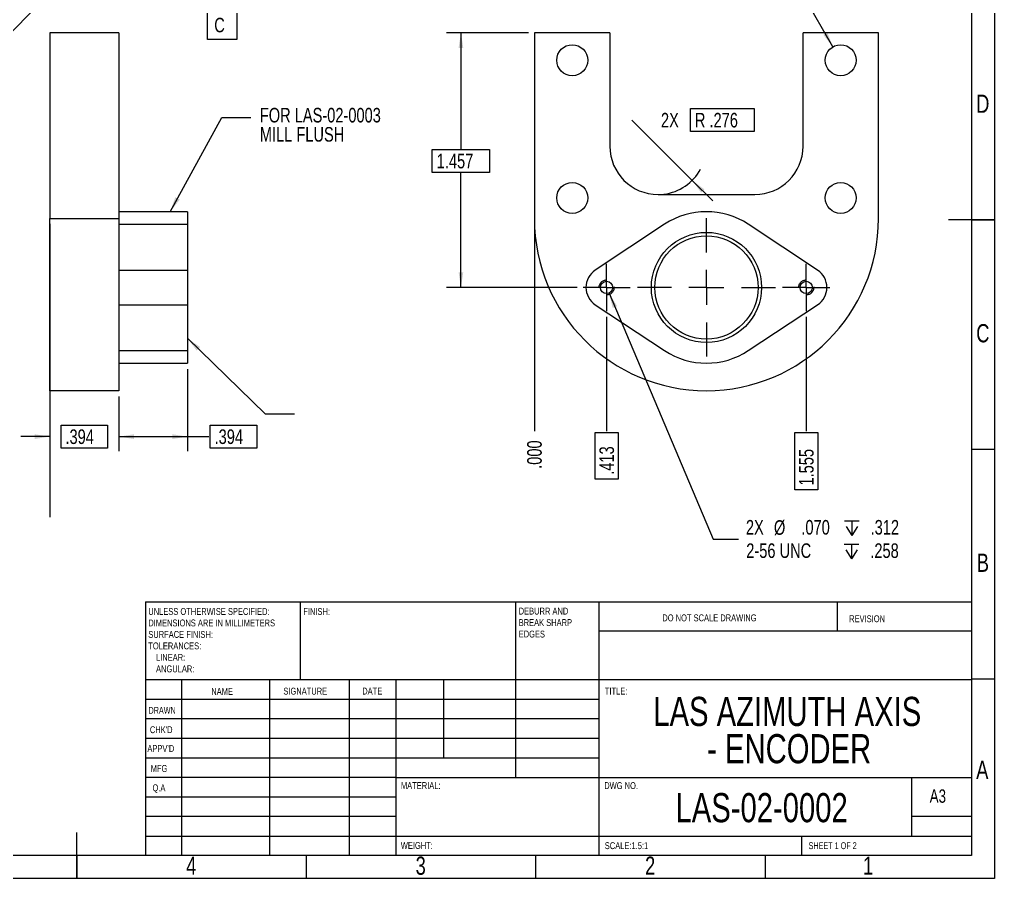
# Model space of a CAD drawing. Extents: x 0 to 16.3, y 0 to 11.5.
# Drawn here: x 7.97 to 16.34, y 0.2 to 7.56 of the extents above; entities that cross this region are included whole.
import ezdxf

# ---------------------------------------------------------------- set-up
doc = ezdxf.new("R2010")
doc.units = 0
doc.linetypes.add('SLD-DASHED', pattern=[0.075, 0.05, -0.025])
doc.linetypes.add('SLD-SOLID', pattern=[0])
doc.layers.get('0').update_dxf_attribs({"linetype": 'CONTINUOUS'})
doc.styles.add('SLDTEXTSTYLE0', font='TXT', dxfattribs={"width": 0.75})
doc.styles.add('SLDTEXTSTYLE1', font='TXT', dxfattribs={"width": 0.686449})
doc.styles.add('SLDTEXTSTYLE2', font='TXT', dxfattribs={"width": 0.6875})
doc.dimstyles.new('SLDDIMSTYLE0', dxfattribs={"dimtxt": 0.125, "dimasz": 0.13, "dimexe": 0, "dimexo": 0.0625, "dimgap": 0.03125, "dimtad": 0, "dimtih": 1, "dimtoh": 1, "dimdec": 3, "dimlfac": 0.666667, "dimrnd": 1e-09, "dimzin": 4, "dimtxsty": 'SLDTEXTSTYLE0', "dimblk1": 'NONE', "dimblk2": 'NONE', "dimsah": 1, "dimcen": 0.09, "dimazin": 3, "dimtfac": 1, "dimtdec": 3, "dimtofl": 0, "dimtmove": 0, "dimatfit": 3, "dimtolj": 1, "dimtzin": 12})
doc.dimstyles.new('SLDDIMSTYLE1', dxfattribs={"dimtxt": 0.125, "dimasz": 0.13, "dimexe": 0, "dimexo": 0.0625, "dimgap": -0.03125, "dimtad": 0, "dimtih": 1, "dimtoh": 1, "dimdec": 3, "dimlfac": 0.666667, "dimrnd": 1e-09, "dimzin": 12, "dimtxsty": 'SLDTEXTSTYLE0', "dimblk1": 'NONE', "dimblk2": 'NONE', "dimsah": 1, "dimcen": 0.09, "dimazin": 3, "dimtfac": 1, "dimtdec": 3, "dimtofl": 0, "dimtmove": 0, "dimatfit": 3, "dimtolj": 1})
doc.dimstyles.new('SLDDIMSTYLE10', dxfattribs={"dimtxt": 0.18, "dimasz": 0.13, "dimexe": 0, "dimexo": 0.0625, "dimgap": 0, "dimtad": 0, "dimtih": 1, "dimtoh": 1, "dimdec": 0, "dimrnd": 1e-09, "dimzin": 0, "dimtxsty": 'STANDARD', "dimblk1": 'NONE', "dimblk2": 'NONE', "dimsah": 1, "dimcen": 0.09, "dimazin": 3, "dimtfac": 0.13, "dimtdec": 0, "dimtofl": 0, "dimtmove": 0, "dimatfit": 3, "dimtolj": 1, "dimtzin": 0})
doc.dimstyles.new('SLDDIMSTYLE13', dxfattribs={"dimtxt": 0.125, "dimasz": 0.13, "dimexe": 0, "dimexo": 0.0625, "dimgap": 0.03125, "dimtad": 0, "dimtih": 1, "dimtoh": 1, "dimdec": 4, "dimlfac": 0.666667, "dimrnd": 1e-09, "dimzin": 4, "dimtxsty": 'SLDTEXTSTYLE0', "dimsah": 1, "dimcen": 0, "dimazin": 3, "dimtol": 1, "dimtp": 0.001, "dimtfac": 1, "dimtdec": 4, "dimtofl": 0, "dimtmove": 0, "dimatfit": 3, "dimtolj": 1, "dimtzin": 0})
doc.dimstyles.new('SLDDIMSTYLE14', dxfattribs={"dimtxt": 0.125, "dimasz": 0.13, "dimexe": 0, "dimexo": 0.0625, "dimgap": 0.03125, "dimtad": 0, "dimtih": 1, "dimtoh": 1, "dimdec": 4, "dimlfac": 0.666667, "dimrnd": 1e-09, "dimzin": 4, "dimtxsty": 'SLDTEXTSTYLE0', "dimsah": 1, "dimcen": 0, "dimazin": 3, "dimtol": 1, "dimtp": 0.001, "dimtfac": 1, "dimtdec": 4, "dimtofl": 0, "dimtmove": 0, "dimatfit": 3, "dimtolj": 1, "dimtzin": 0})
doc.dimstyles.new('SLDDIMSTYLE2', dxfattribs={"dimtxt": 0.125, "dimasz": 0.13, "dimexe": 0, "dimexo": 0.0625, "dimgap": -0.03125, "dimtad": 0, "dimtih": 1, "dimtoh": 1, "dimdec": 3, "dimlfac": 0.666667, "dimrnd": 1e-09, "dimzin": 12, "dimtxsty": 'SLDTEXTSTYLE0', "dimblk1": 'NONE', "dimblk2": 'NONE', "dimsah": 1, "dimcen": 0.09, "dimazin": 3, "dimtfac": 1, "dimtdec": 3, "dimtofl": 0, "dimtmove": 0, "dimatfit": 3, "dimtolj": 1})
doc.dimstyles.new('SLDDIMSTYLE3', dxfattribs={"dimtxt": 0.125, "dimasz": 0.13, "dimexe": 0, "dimexo": 0.0625, "dimgap": 0.03125, "dimtad": 0, "dimtih": 1, "dimtoh": 1, "dimdec": 3, "dimlfac": 0.666667, "dimrnd": 1e-09, "dimzin": 12, "dimtxsty": 'SLDTEXTSTYLE0', "dimsah": 1, "dimcen": 0, "dimazin": 3, "dimtfac": 1, "dimtdec": 3, "dimtofl": 0, "dimtmove": 0, "dimatfit": 3, "dimtolj": 1, "dimtzin": 12})
doc.dimstyles.new('SLDDIMSTYLE4', dxfattribs={"dimtxt": 0.125, "dimasz": 0.13, "dimexe": 0, "dimexo": 0.0625, "dimgap": 0.03125, "dimtad": 0, "dimtih": 1, "dimtoh": 1, "dimdec": 3, "dimlfac": 0.666667, "dimrnd": 1e-09, "dimzin": 4, "dimtxsty": 'SLDTEXTSTYLE0', "dimsah": 1, "dimcen": 0, "dimazin": 3, "dimtfac": 1, "dimtdec": 3, "dimtofl": 0, "dimtmove": 0, "dimatfit": 3, "dimtolj": 1, "dimtzin": 12})
doc.dimstyles.new('SLDDIMSTYLE5', dxfattribs={"dimtxt": 0.125, "dimasz": 0.13, "dimexe": 0, "dimexo": 0.0625, "dimgap": -0.03125, "dimtad": 0, "dimtih": 1, "dimtoh": 1, "dimdec": 3, "dimlfac": 0.666667, "dimrnd": 1e-09, "dimzin": 12, "dimtxsty": 'SLDTEXTSTYLE0', "dimsah": 1, "dimcen": 0.09, "dimazin": 3, "dimtfac": 1, "dimtdec": 3, "dimtofl": 0, "dimtmove": 0, "dimatfit": 3, "dimtolj": 1})
doc.dimstyles.new('SLDDIMSTYLE6', dxfattribs={"dimtxt": 0.125, "dimasz": 0.13, "dimexe": 0, "dimexo": 0.0625, "dimgap": -0.03125, "dimtad": 0, "dimtih": 1, "dimtoh": 1, "dimdec": 3, "dimlfac": 0.666667, "dimrnd": 1e-09, "dimzin": 12, "dimtxsty": 'SLDTEXTSTYLE0', "dimsah": 1, "dimcen": 0, "dimazin": 3, "dimtfac": 1, "dimtdec": 3, "dimtofl": 0, "dimtmove": 0, "dimatfit": 3, "dimtolj": 1})
doc.dimstyles.new('SLDDIMSTYLE7', dxfattribs={"dimtxt": 0.125, "dimasz": 0.13, "dimexe": 0, "dimexo": 0.0625, "dimgap": -0.03125, "dimtad": 0, "dimtih": 1, "dimtoh": 1, "dimdec": 3, "dimlfac": 0.666667, "dimrnd": 1e-09, "dimzin": 12, "dimtxsty": 'SLDTEXTSTYLE0', "dimsah": 1, "dimcen": 0.09, "dimazin": 3, "dimtfac": 1, "dimtdec": 3, "dimtmove": 0, "dimatfit": 3, "dimtolj": 1})
doc.dimstyles.new('SLDDIMSTYLE8', dxfattribs={"dimtxt": 0.18, "dimasz": 0.13, "dimexe": 0, "dimexo": 0.0625, "dimgap": 0, "dimtad": 0, "dimtih": 1, "dimtoh": 1, "dimdec": 0, "dimrnd": 1e-09, "dimzin": 0, "dimtxsty": 'STANDARD', "dimsah": 1, "dimcen": 0.09, "dimazin": 3, "dimtfac": 0.13, "dimtdec": 0, "dimtofl": 0, "dimtmove": 0, "dimatfit": 3, "dimtolj": 1, "dimtzin": 0})

# ---------------------------------------------------------------- blocks, each defined once
blk = doc.blocks.new('SW_NOTE_0_1')
at = {"color": 0, "linetype": 'CONTINUOUS', "attachment_point": 1, "style": 'SLDTEXTSTYLE0'}
for s, insert, char_height in [('UNLESS OTHERWISE SPECIFIED:', (0, 0.0761), 0.059055), ('DIMENSIONS ARE IN MILLIMETERS', (0, -0.0223), 0.059055), ('SURFACE FINISH:', (0, -0.1207), 0.059055), ('TOLERANCES:', (0, -0.2191), 0.059055), ('LINEAR:', (0.0664, -0.3176), 0.05906), ('ANGULAR:', (0.0664, -0.416), 0.05906)]:
    blk.add_mtext(s, dxfattribs=dict(at, insert=insert, char_height=char_height))
blk = doc.blocks.new('SW_NOTE_0_2')
at = {"color": 0, "linetype": 'CONTINUOUS', "attachment_point": 1, "style": 'SLDTEXTSTYLE0'}
for s, insert, char_height in [('DEBURR AND', (0, 0.0761), 0.05906), ('BREAK SHARP', (0, -0.0223), 0.059055), ('EDGES', (0, -0.1207), 0.05906)]:
    blk.add_mtext(s, dxfattribs=dict(at, insert=insert, char_height=char_height))
blk = doc.blocks.new('SW_NOTE_0_3')
at = {"color": 0, "linetype": 'CONTINUOUS', "char_height": 0.25, "attachment_point": 2, "style": 'SLDTEXTSTYLE0'}
for s, insert in [('LAS AZIMUTH AXIS', (1.375, 0.3223)), ('- ENCODER', (1.3913, 0.0028))]:
    blk.add_mtext(s, dxfattribs=dict(at, insert=insert))
blk = doc.blocks.new('_D')
at = {"color": 7, "linetype": 'SLD-SOLID'}
blk.add_line((12.3908, 5.8068), (12.3908, 4.0337), dxfattribs=at)
at = {"color": 7, "linetype": 'SLD-SOLID', "insert": (12.3289, 3.7104), "char_height": 0.125, "attachment_point": 1, "rotation": 90, "style": 'SLDTEXTSTYLE0'}
blk.add_mtext('.000', dxfattribs=at)
blk = doc.blocks.new('_NONE')
blk = doc.blocks.new('_D_1')
at = {"color": 7, "linetype": 'SLD-SOLID'}
for p, q in [((13.0109, 5.0138), (13.0109, 4.0337)), ((12.9117, 3.6215), (12.9117, 4.021)), ((12.9117, 4.021), (13.1101, 4.021)), ((13.1101, 4.021), (13.1101, 3.6215)), ((13.1101, 3.6215), (12.9117, 3.6215))]:
    blk.add_line(p, q, dxfattribs=at)
at = {"color": 7, "linetype": 'SLD-SOLID', "insert": (12.949, 3.6596), "char_height": 0.125, "attachment_point": 1, "rotation": 90, "style": 'SLDTEXTSTYLE0'}
blk.add_mtext('.413', dxfattribs=at)
blk = doc.blocks.new('_D_2')
at = {"color": 7, "linetype": 'SLD-SOLID'}
for p, q in [((14.7235, 5.0138), (14.7235, 4.0337)), ((14.6243, 3.5292), (14.6243, 4.021)), ((14.6243, 4.021), (14.8227, 4.021)), ((14.8227, 4.021), (14.8227, 3.5292)), ((14.8227, 3.5292), (14.6243, 3.5292))]:
    blk.add_line(p, q, dxfattribs=at)
at = {"color": 7, "linetype": 'SLD-SOLID', "insert": (14.6616, 3.5673), "char_height": 0.125, "attachment_point": 1, "rotation": 90, "style": 'SLDTEXTSTYLE0'}
blk.add_mtext('1.555', dxfattribs=at)
blk = doc.blocks.new('_D_3')
at = {"color": 7, "linetype": 'SLD-SOLID'}
for p, q in [((14.5259, 8.0687), (14.2759, 8.0687)), ((14.9524, 7.33), (14.5259, 8.0687))]:
    blk.add_line(p, q, dxfattribs=at)
blk.add_solid([(14.9524, 7.33), (14.9047, 7.4526), (14.8701, 7.4326)], dxfattribs=at)
at = {"color": 7, "linetype": 'SLD-SOLID', "char_height": 0.125, "attachment_point": 1, "style": 'SLDTEXTSTYLE0'}
for s, insert in [('4X', (12.7131, 8.1316)), ('%%c', (12.9532, 8.1297)), ('.177 THRU ALL', (13.1886, 8.1316))]:
    blk.add_mtext(s, dxfattribs=dict(at, insert=insert))
blk = doc.blocks.new('SW_SYMBOL_HOLE_DEPTH')
at = {"color": 0, "linetype": 'SLD-SOLID'}
for p, q in [((0, 34.4), (31.5, 34.4)), ((3.9, 21.9), (15.7, 3)), ((15.7, 34.4), (15.7, 3)), ((27.6, 21.9), (15.7, 3))]:
    blk.add_line(p, q, dxfattribs=at)
blk = doc.blocks.new('_D_4')
at = {"color": 7, "linetype": 'SLD-SOLID'}
for p, q in [((13.0314, 5.2179), (13.9248, 3.1086)), ((13.9248, 3.1086), (14.1436, 3.1086))]:
    blk.add_line(p, q, dxfattribs=at)
blk.add_solid([(13.0314, 5.2179), (13.0636, 5.0904), (13.1005, 5.106)], dxfattribs=at)
at = {"color": 7, "linetype": 'SLD-SOLID', "xscale": 0.0040555664, "yscale": 0.0040555664, "zscale": 0.0040555664}
for p in [(15.0503, 3.1259), (15.0477, 2.9256)]:
    blk.add_blockref('SW_SYMBOL_HOLE_DEPTH', p, dxfattribs=at)
at = {"color": 7, "linetype": 'SLD-SOLID', "char_height": 0.125, "attachment_point": 1, "style": 'SLDTEXTSTYLE0'}
for s, insert in [('2X', (14.2061, 3.2716)), ('%%c', (14.4462, 3.2697)), ('.070', (14.6816, 3.2716)), ('.312', (15.2758, 3.2716)), ('2-56 UNC', (14.2088, 3.0713)), ('.258', (15.2731, 3.0713))]:
    blk.add_mtext(s, dxfattribs=dict(at, insert=insert))
blk = doc.blocks.new('_D_5')
at = {"color": 7, "linetype": 'SLD-SOLID'}
for p, q in [((12.3408, 7.4513), (11.6359, 7.4513)), ((11.7609, 7.4513), (11.7609, 6.4502)), ((11.515, 6.2517), (11.515, 6.4502)), ((11.515, 6.4502), (12.0068, 6.4502)), ((12.0068, 6.4502), (12.0068, 6.2517)), ((12.0068, 6.2517), (11.515, 6.2517)), ((11.7609, 5.2663), (11.7609, 6.2517)), ((12.7584, 5.2663), (11.6359, 5.2663))]:
    blk.add_line(p, q, dxfattribs=at)
for points in [[(11.7609, 7.4513), (11.7409, 7.3213), (11.7809, 7.3213)], [(11.7609, 5.2663), (11.7809, 5.3963), (11.7409, 5.3963)]]:
    blk.add_solid(points, dxfattribs=at)
at = {"color": 7, "linetype": 'SLD-SOLID', "insert": (11.5531, 6.4129), "char_height": 0.125, "attachment_point": 1, "style": 'SLDTEXTSTYLE0'}
blk.add_mtext('1.457', dxfattribs=at)
blk = doc.blocks.new('_D_6')
at = {"color": 7, "linetype": 'SLD-SOLID'}
for p, q in [((13.7298, 6.6026), (13.7298, 6.801)), ((13.7298, 6.801), (14.2767, 6.801)), ((14.2767, 6.801), (14.2767, 6.6026)), ((13.7443, 6.1846), (13.227, 6.7018)), ((14.2767, 6.6026), (13.7298, 6.6026)), ((13.7443, 6.1846), (13.921, 6.0078))]:
    blk.add_line(p, q, dxfattribs=at)
blk.add_arc((13.4519, 6.4769), 0.4134, 276.89656, 331.82432, dxfattribs=at)
blk.add_solid([(13.7443, 6.1846), (13.822, 6.0785), (13.8503, 6.1068)], dxfattribs=at)
at = {"color": 7, "linetype": 'SLD-SOLID', "char_height": 0.125, "attachment_point": 1, "style": 'SLDTEXTSTYLE0'}
for s, insert in [('2X', (13.477, 6.7637)), ('R .276', (13.7679, 6.7637))]:
    blk.add_mtext(s, dxfattribs=dict(at, insert=insert))
blk = doc.blocks.new('SW_CENTERMARKSYMBOL_0')
at = {"color": 0, "linetype": 'SLD-SOLID'}
for p, q in [((0, 0.3), (0, 0.5929)), ((0, 0), (0, 0.15)), ((-0.3, 0), (-0.5929, 0)), ((0, 0), (-0.15, 0)), ((0, 0), (0, -0.15)), ((0, 0), (0.15, 0)), ((0.3, 0), (0.5929, 0)), ((0, -0.3), (0, -0.5929))]:
    blk.add_line(p, q, dxfattribs=at)
blk = doc.blocks.new('SW_CENTERMARKSYMBOL_1')
at = {"color": 0, "linetype": 'SLD-SOLID'}
for p, q in [((0, 0.15), (0, 0.2025)), ((0, 0), (0, 0.15)), ((-0.15, 0), (-0.2025, 0)), ((0, 0), (-0.15, 0)), ((0, 0), (0, -0.15)), ((0, 0), (0.15, 0)), ((0.15, 0), (0.2025, 0)), ((0, -0.15), (0, -0.2025))]:
    blk.add_line(p, q, dxfattribs=at)
blk = doc.blocks.new('SW_CENTERMARKSYMBOL_2')
at = {"color": 0, "linetype": 'SLD-SOLID'}
for p, q in [((0, 0.15), (0, 0.2025)), ((0, 0), (0, 0.15)), ((-0.15, 0), (-0.2025, 0)), ((0, 0), (-0.15, 0)), ((0, 0), (0, -0.15)), ((0, 0), (0.15, 0)), ((0.15, 0), (0.2025, 0)), ((0, -0.15), (0, -0.2025))]:
    blk.add_line(p, q, dxfattribs=at)
blk = doc.blocks.new('_D_7')
at = {"color": 7, "linetype": 'SLD-SOLID'}
for p, q in [((8.2343, 4.3304), (8.2343, 3.8617)), ((8.8248, 4.3304), (8.8248, 3.8617)), ((8.3298, 3.8875), (8.3298, 4.086)), ((8.3298, 4.086), (8.7293, 4.086)), ((8.7293, 4.086), (8.7293, 3.8875)), ((8.2343, 3.9867), (7.9843, 3.9867)), ((8.8248, 3.9867), (9.0748, 3.9867)), ((8.7293, 3.8875), (8.3298, 3.8875))]:
    blk.add_line(p, q, dxfattribs=at)
for points in [[(8.2343, 3.9867), (8.1043, 4.0067), (8.1043, 3.9667)], [(8.8248, 3.9867), (8.9548, 3.9667), (8.9548, 4.0067)]]:
    blk.add_solid(points, dxfattribs=at)
at = {"color": 7, "linetype": 'SLD-SOLID', "insert": (8.3679, 4.0486), "char_height": 0.125, "attachment_point": 1, "style": 'SLDTEXTSTYLE0'}
blk.add_mtext('.394', dxfattribs=at)
blk = doc.blocks.new('_D_8')
at = {"color": 7, "linetype": 'SLD-SOLID'}
for p, q in [((9.4154, 4.5667), (9.4154, 3.8617)), ((8.8248, 4.3304), (8.8248, 3.8617)), ((9.6093, 3.8875), (9.6093, 4.086)), ((9.6093, 4.086), (10.0088, 4.086)), ((10.0088, 4.086), (10.0088, 3.8875)), ((8.8248, 3.9867), (9.4154, 3.9867)), ((9.4154, 3.9867), (9.5966, 3.9867)), ((10.0088, 3.8875), (9.6093, 3.8875))]:
    blk.add_line(p, q, dxfattribs=at)
for points in [[(8.8248, 3.9867), (8.9548, 3.9667), (8.9548, 4.0067)], [(9.4154, 3.9867), (9.2854, 4.0067), (9.2854, 3.9667)]]:
    blk.add_solid(points, dxfattribs=at)
at = {"color": 7, "linetype": 'SLD-SOLID', "insert": (9.6474, 4.0486), "char_height": 0.125, "attachment_point": 1, "style": 'SLDTEXTSTYLE0'}
blk.add_mtext('.394', dxfattribs=at)
blk = doc.blocks.new('SW_NOTE_0_4')
at = {"color": 0, "linetype": 'CONTINUOUS', "char_height": 0.125, "attachment_point": 1, "style": 'SLDTEXTSTYLE0'}
for s, insert in [('FOR LAS-02-0003', (0.0769, 0.0822)), ('MILL FLUSH', (0.0769, -0.0822))]:
    blk.add_mtext(s, dxfattribs=dict(at, insert=insert))
blk = doc.blocks.new('_D_23')
at = {"color": 7, "linetype": 'SLD-SOLID'}
for p, q in [((4.8499, 6.6974), (7.5825, 10.0751)), ((7.5825, 10.0751), (7.8325, 10.0751))]:
    blk.add_line(p, q, dxfattribs=at)
blk.add_solid([(4.8499, 6.6974), (4.9473, 6.7859), (4.9162, 6.8111)], dxfattribs=at)
at = {"color": 7, "linetype": 'SLD-SOLID', "xscale": 0.0040555664, "yscale": 0.0040555664, "zscale": 0.0040555664}
blk.add_blockref('SW_SYMBOL_HOLE_DEPTH', (9.3757, 10.001), dxfattribs=at)
at = {"color": 7, "linetype": 'SLD-SOLID', "char_height": 0.125, "attachment_point": 1, "style": 'SLDTEXTSTYLE0'}
for s, insert in [('+', (8.8128, 10.2362)), ('.0007', (8.9139, 10.2362)), ('%%c', (7.8325, 10.1448)), ('.1250', (8.0679, 10.1467)), ('G7', (8.5297, 10.1467)), ('.197', (9.6011, 10.1467)), ('+', (8.8128, 10.0746)), ('.0002', (8.9139, 10.0746))]:
    blk.add_mtext(s, dxfattribs=dict(at, insert=insert))
blk = doc.blocks.new('_D_24')
at = {"color": 7, "linetype": 'SLD-SOLID'}
for p, q in [((7.1361, 6.6908), (8.7582, 8.3129)), ((8.7582, 8.3129), (9.0082, 8.3129))]:
    blk.add_line(p, q, dxfattribs=at)
blk.add_solid([(7.1361, 6.6908), (7.2421, 6.7686), (7.2138, 6.7969)], dxfattribs=at)
at = {"color": 7, "linetype": 'SLD-SOLID', "xscale": 0.0040555664, "yscale": 0.0040555664, "zscale": 0.0040555664}
blk.add_blockref('SW_SYMBOL_HOLE_DEPTH', (10.8338, 8.2388), dxfattribs=at)
at = {"color": 7, "linetype": 'SLD-SOLID', "char_height": 0.125, "attachment_point": 1, "style": 'SLDTEXTSTYLE0'}
for s, insert in [('+', (9.7538, 8.4741)), ('.0006', (9.8549, 8.4741)), ('.1250', (9.0082, 8.3846)), ('G7', (9.4707, 8.3846)), ('X .157', (10.3174, 8.3846)), ('.197', (11.0593, 8.3846)), ('+', (9.7538, 8.3124)), ('.0002', (9.8549, 8.3124))]:
    blk.add_mtext(s, dxfattribs=dict(at, insert=insert))
blk = doc.blocks.new('SW_DATUMTAG_2')
at = {"color": 0, "linetype": 'SLD-SOLID'}
for p, q in [((0.0677, 0.483), (0.0677, 0.2242)), ((-0.0573, -0.0258), (-0.0573, 0.2242)), ((-0.0573, 0.2242), (0.1927, 0.2242)), ((0.1927, 0.2242), (0.1927, -0.0258)), ((0.1927, -0.0258), (-0.0573, -0.0258))]:
    blk.add_line(p, q, dxfattribs=at)
blk.add_solid([(0.1302, 0.483), (0.0052, 0.483), (0.0677, 0.358)], dxfattribs=at)
at = {"color": 0, "linetype": 'CONTINUOUS', "insert": (0, 0.1611), "char_height": 0.125, "attachment_point": 1, "style": 'SLDTEXTSTYLE0'}
blk.add_mtext('C', dxfattribs=at)

msp = doc.modelspace()

# ---------------------------------------------------------------- linework, layer by layer
at = {"color": 7, "linetype": 'SLD-SOLID'}
for p, q in [((16.33858, 11.49606), (16.33858, 0.19685)), ((16.14173, 11.29921), (16.14173, 0.3937)), ((8.23426, 7.4513), (8.23426, 5.85681)), ((8.82481, 7.4513), (8.23426, 7.4513)), ((8.82481, 7.4513), (8.82481, 5.85681)), ((13.03856, 7.4513), (12.3908, 7.4513)), ((12.3908, 7.4513), (12.3908, 5.85681)), ((13.03856, 7.4513), (13.03856, 6.47689)), ((14.69579, 6.47689), (14.69579, 7.4513)), ((15.34355, 7.4513), (14.69579, 7.4513)), ((15.34355, 5.85681), (15.34355, 7.4513)), ((13.45195, 6.0635), (14.28241, 6.0635)), ((8.23426, 5.85681), (8.82481, 5.85681)), ((8.23426, 4.38043), (8.23426, 5.85681)), ((9.41536, 5.91587), (8.82481, 5.91587)), ((8.82481, 5.85681), (8.82481, 4.38043)), ((9.41536, 5.91587), (9.41536, 5.80805)), ((8.82481, 5.80805), (9.41536, 5.80805)), ((9.41536, 5.80805), (9.41536, 5.41402)), ((13.50877, 5.80805), (12.91313, 5.41402)), ((14.82122, 5.41402), (14.22558, 5.80805)), ((16.33858, 5.84646), (15.94488, 5.84646)), ((16.14173, 5.84646), (16.33858, 5.84646)), ((8.82481, 5.41402), (9.41536, 5.41402)), ((9.41536, 5.41402), (9.41536, 5.1185)), ((8.82481, 5.1185), (9.41536, 5.1185)), ((9.41536, 5.1185), (9.41536, 4.72447)), ((12.91313, 5.1185), (13.50877, 4.72447)), ((14.22558, 4.72447), (14.82122, 5.1185)), ((8.82481, 4.72447), (9.41536, 4.72447)), ((9.41536, 4.72447), (9.41536, 4.61665)), ((8.82481, 4.61665), (9.41536, 4.61665)), ((8.82481, 4.38043), (8.23426, 4.38043)), ((16.14173, 3.87795), (16.33858, 3.87795)), ((9.05512, 2.5689), (16.14173, 2.5689)), ((9.05512, 2.5689), (9.05512, 0.3937)), ((10.38583, 1.89961), (10.38583, 2.5689)), ((12.22835, 2.5689), (12.22835, 1.06299)), ((12.94488, 2.5689), (12.94488, 0.3937)), ((14.99213, 2.31791), (14.99213, 2.5689)), ((16.14173, 2.31791), (12.94488, 2.31791)), ((16.14173, 1.89961), (9.05512, 1.89961)), ((9.3622, 1.89961), (9.3622, 0.3937)), ((10.11775, 1.89961), (10.11775, 0.3937)), ((10.80311, 1.89961), (10.80311, 0.3937)), ((11.20472, 0.3937), (11.20472, 1.89961)), ((11.61417, 1.23031), (11.61417, 1.89961)), ((16.14173, 1.90945), (16.33858, 1.90945)), ((12.94488, 1.73228), (9.05512, 1.73228)), ((12.94488, 1.56496), (9.05512, 1.56496)), ((12.94488, 1.39764), (9.05512, 1.39764)), ((12.94488, 1.23031), (9.05512, 1.23031)), ((11.20472, 1.06299), (9.05512, 1.06299)), ((11.20472, 1.06299), (16.14173, 1.06299)), ((15.62992, 0.56102), (15.62992, 1.06299)), ((11.20472, 0.89567), (9.05512, 0.89567)), ((11.20472, 0.72835), (9.05512, 0.72835)), ((16.14173, 0.72835), (15.62992, 0.72835)), ((8.46457, 0.19685), (8.46457, 0.59055)), ((9.05512, 0.56102), (16.14173, 0.56102)), ((14.68504, 0.3937), (14.68504, 0.56102)), ((16.14173, 0.3937), (0.7874, 0.3937)), ((8.46457, 0.3937), (8.46457, 0.19685)), ((10.43307, 0.3937), (10.43307, 0.19685)), ((12.40157, 0.3937), (12.40157, 0.19685)), ((14.37008, 0.3937), (14.37008, 0.19685)), ((16.33858, 0.19685), (0.59055, 0.19685))]:
    msp.add_line(p, q, dxfattribs=at)
for centre, radius in [((12.7156, 7.21508), 0.13275), ((15.01875, 7.21508), 0.13275), ((12.7156, 6.03398), 0.13275), ((15.01875, 6.03398), 0.13275), ((13.86718, 5.26626), 0.47244), ((13.86718, 5.26626), 0.44291), ((13.01088, 5.26626), 0.0525), ((14.72348, 5.26626), 0.0525)]:
    msp.add_circle(centre, radius, dxfattribs=at)
at = {"color": 7, "linetype": 'SLD-DASHED'}
for centre in [(13.01088, 5.26626), (14.72348, 5.26626)]:
    msp.add_circle(centre, 0.0645, dxfattribs=at)
at = {"color": 7, "linetype": 'SLD-SOLID'}
for centre, radius, start, end in [((13.45195, 6.47689), 0.41339, 180, 270), ((14.28241, 6.47689), 0.41339, 270, 0), ((13.86718, 5.85681), 1.47638, 180, 270), ((13.86718, 5.26626), 0.64961, 56.514623, 123.485377), ((13.86718, 5.85681), 1.47638, 270, 0), ((13.01088, 5.26626), 0.17717, 123.485377, 236.514623), ((14.72348, 5.26626), 0.17717, 303.485377, 56.514623), ((13.86718, 5.26626), 0.64961, 236.514623, 303.485377)]:
    msp.add_arc(centre, radius, start, end, dxfattribs=at)

# ---------------------------------------------------------------- block references
at = {"color": 7, "linetype": 'CONTINUOUS'}
for name, p in [('SW_DATUMTAG_2', (9.64446, 7.41826)), ('SW_NOTE_0_4', (9.95859, 6.72408)), ('SW_CENTERMARKSYMBOL_0', (13.86718, 5.26626)), ('SW_CENTERMARKSYMBOL_2', (13.01088, 5.26626)), ('SW_CENTERMARKSYMBOL_1', (14.72348, 5.26626)), ('SW_NOTE_0_1', (9.07849, 2.44045)), ('SW_NOTE_0_2', (12.25627, 2.44368)), ('SW_NOTE_0_3', (13.18574, 1.43252))]:
    msp.add_blockref(name, p, dxfattribs=at)

# ---------------------------------------------------------------- texts
for s, insert, char_height, attachment_point, style in [('D', (16.23829, 6.92018), 0.15625, 2, 'SLDTEXTSTYLE0'), ('C', (16.23853, 4.95168), 0.15625, 2, 'SLDTEXTSTYLE0'), ('B', (16.239, 2.98317), 0.15625, 2, 'SLDTEXTSTYLE0'), ('FINISH:', (10.40832, 2.51651), 0.059055, 1, 'SLDTEXTSTYLE0'), ('DO NOT SCALE DRAWING', (13.48877, 2.46193), 0.0590551, 1, 'SLDTEXTSTYLE0'), ('REVISION', (15.09164, 2.45413), 0.059055, 1, 'SLDTEXTSTYLE0'), ('NAME', (9.61899, 1.83077), 0.059055, 1, 'SLDTEXTSTYLE0'), ('SIGNATURE', (10.23754, 1.83314), 0.059055, 1, 'SLDTEXTSTYLE0'), ('DATE', (10.91396, 1.83371), 0.059055, 1, 'SLDTEXTSTYLE0'), ('TITLE:', (12.99568, 1.83371), 0.059055, 1, 'SLDTEXTSTYLE0'), ('DRAWN', (9.08045, 1.66869), 0.059055, 1, 'SLDTEXTSTYLE1'), ("CHK'D", (9.0921, 1.50244), 0.059055, 1, 'SLDTEXTSTYLE0'), ("APPV'D", (9.07093, 1.34118), 0.059055, 1, 'SLDTEXTSTYLE0'), ('A', (16.23385, 1.20711), 0.15625, 2, 'SLDTEXTSTYLE0'), ('MFG', (9.09937, 1.16991), 0.059055, 1, 'SLDTEXTSTYLE0'), ('Q.A', (9.11453, 1.00412), 0.059055, 1, 'SLDTEXTSTYLE0'), ('MATERIAL:', (11.2459, 1.02307), 0.059055, 1, 'SLDTEXTSTYLE0'), ('DWG NO.', (12.99028, 1.02307), 0.059055, 1, 'SLDTEXTSTYLE0'), ('LAS-02-0002', (14.34069, 0.92941), 0.25, 2, 'SLDTEXTSTYLE0'), ('A3', (15.78233, 0.96088), 0.114583, 1, 'SLDTEXTSTYLE0'), ('WEIGHT:', (11.2448, 0.50982), 0.059, 1, 'SLDTEXTSTYLE0'), ('SCALE:1.5:1', (12.99504, 0.50788), 0.0590551, 1, 'SLDTEXTSTYLE0'), ('SHEET 1 OF 2', (14.74324, 0.50788), 0.0590551, 1, 'SLDTEXTSTYLE2'), ('4', (9.44725, 0.38475), 0.15625, 2, 'SLDTEXTSTYLE0'), ('3', (11.41575, 0.38475), 0.15625, 2, 'SLDTEXTSTYLE0'), ('2', (13.38425, 0.38475), 0.15625, 2, 'SLDTEXTSTYLE0'), ('1', (15.25433, 0.38475), 0.15625, 2, 'SLDTEXTSTYLE0')]:
    msp.add_mtext(s, dxfattribs=dict(at, insert=insert, char_height=char_height, attachment_point=attachment_point, style=style))

# ---------------------------------------------------------------- dimensions: what is measured, and where the dimension line sits
at = {"color": 7, "linetype": 'SLD-SOLID'}
for p1, p2, text, dimstyle, picture, middle in [((4.73201, 6.55164), (4.84994, 6.69741), '<> {\\fGDT;x} .197\\P', 'SLDDIMSTYLE13', '_D_23', (8.87809, 10.07505)), ((15.08513, 7.10011), (14.95238, 7.33004), '4X <> THRU ALL\\P', 'SLDDIMSTYLE3', '_D_3', (13.4945, 8.06871)), ((12.9904, 5.3146), (13.03135, 5.21792), '2X <> {\\fGDT;x} .312\\P2-56 UNC  {\\fGDT;x} .258\\P', 'SLDDIMSTYLE4', '_D_4', (14.90223, 3.10859))]:
    dim = msp.add_diameter_dim_2p(p1=p1, p2=p2, text=text, dimstyle=dimstyle, dxfattribs=at)
    dim.commit()
    dim.dimension.update_dxf_attribs({"geometry": picture, "text_midpoint": middle, "dimtype": 163})
dim = msp.add_diameter_dim_2p(p1=(7.00347, 6.55824), p2=(7.13606, 6.69082), text='<> X .157 {\\fGDT;x} .197\\P', dimstyle='SLDDIMSTYLE14', override={"dimpost": '<>'}, dxfattribs=at)
dim.commit()
dim.dimension.update_dxf_attribs({"geometry": '_D_24', "text_midpoint": (10.19502, 8.31292), "dimtype": 163})
dim = msp.add_linear_dim(base=(11.76088, 7.4513), p1=(12.80838, 5.26626), p2=(12.3908, 7.4513), angle=90, dimstyle='SLDDIMSTYLE5', dxfattribs=at)
dim.commit()
dim.dimension.update_dxf_attribs({"geometry": '_D_5', "text_midpoint": (11.76088, 6.35095), "dimtype": 160})
dim = msp.add_radius_dim(center=(13.45195, 6.47689), mpoint=(13.74425, 6.18458), text='2X R <>', dimstyle='SLDDIMSTYLE6', dxfattribs=at)
dim.commit()
dim.dimension.update_dxf_attribs({"geometry": '_D_6', "text_midpoint": (13.88319, 6.70181), "dimtype": 164})
for feature_location, offset, origin, dimstyle, picture, middle in [((12.3907989543, 5.8568109046), (0, -1.8231404785), (12.3907989543, 5.8568109046), 'SLDDIMSTYLE0', '_D', (12.3907989543, 3.8720384766)), ((13.01088, 5.06376), (0, -1.03009), (12.3908, 5.85681), 'SLDDIMSTYLE1', '_D_1', (13.01088, 3.82126)), ((14.72348, 5.06376), (0, -1.03009), (12.3908, 5.85681), 'SLDDIMSTYLE2', '_D_2', (14.72348, 3.77508))]:
    dim = msp.add_ordinate_dim(feature_location=feature_location, offset=offset, dtype=1, origin=origin, dimstyle=dimstyle, dxfattribs=at)
    dim.commit()
    dim.dimension.update_dxf_attribs({"geometry": picture, "text_midpoint": middle})
for base, p2, dimstyle, picture, middle in [((9.41536, 3.98673), (9.41536, 4.61665), 'SLDDIMSTYLE5', '_D_8', (9.80906, 3.98673)), ((8.23426, 3.98673), (8.23426, 4.38043), 'SLDDIMSTYLE7', '_D_7', (8.52953, 3.98673))]:
    dim = msp.add_linear_dim(base=base, p1=(8.82481, 4.38043), p2=p2, dimstyle=dimstyle, dxfattribs=at)
    dim.commit()
    dim.dimension.update_dxf_attribs({"geometry": picture, "text_midpoint": middle, "dimtype": 160})

# ---------------------------------------------------------------- leaders
at = {"color": 7, "linetype": 'CONTINUOUS'}
msp.add_leader([(9.26687, 5.91587), (9.70859, 6.72408), (9.95859, 6.72408)], dimstyle='SLDDIMSTYLE8', dxfattribs=at)
at = {"color": 7, "linetype": 'SLD-SOLID', "has_arrowhead": 0}
msp.add_leader([(8.23426, 5.81316), (8.23426, 3.29542)], dimstyle='SLDDIMSTYLE10', dxfattribs=at)
at = {"color": 7, "linetype": 'SLD-SOLID'}
msp.add_leader([(9.41536, 4.83015), (10.08262, 4.18353), (10.33262, 4.18353)], dimstyle='SLDDIMSTYLE8', dxfattribs=at)

doc.saveas('drawing.dxf')
